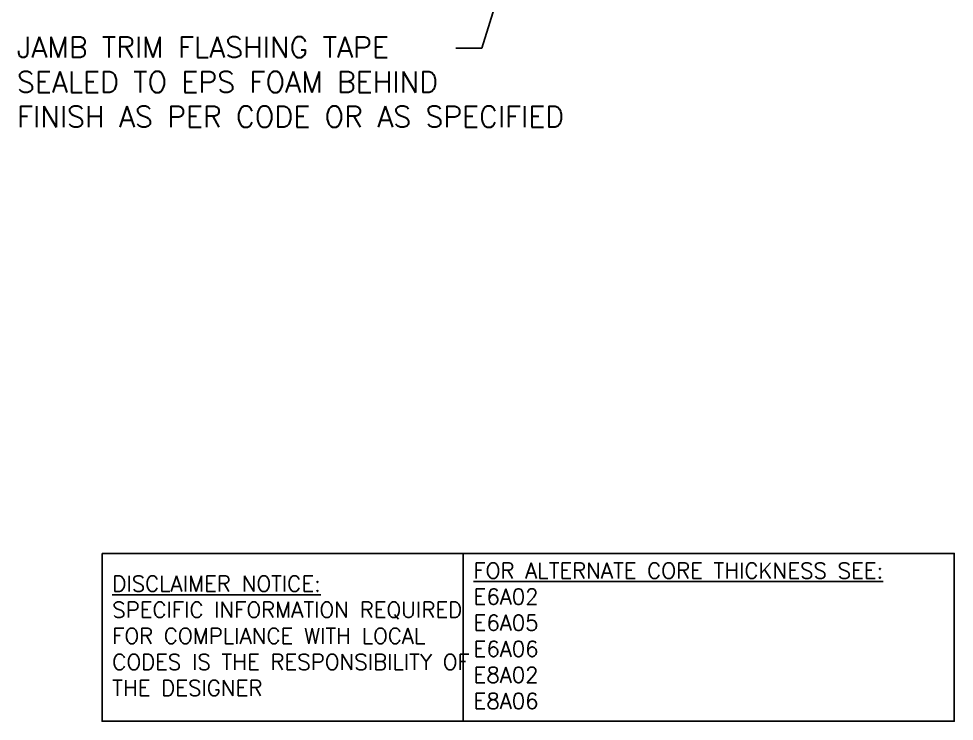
# Model space of a CAD drawing. Header units: inches. Extents: x 47.3 to 95.3, y 146.1 to 211.2.
# Drawn here: x 47.35 to 80.99, y 146.08 to 171.34 of the extents above; entities that cross this region are included whole.
import ezdxf

# ---------------------------------------------------------------- set-up
doc = ezdxf.new("R2010")
doc.units = ezdxf.units.IN
doc.header["$LTSCALE"] = 0.5
doc.header["$MEASUREMENT"] = 0
doc.layers.add('TEXT', color=4, linetype='Continuous')
doc.styles.add('DIM', font='romans.shx', dxfattribs={"width": 0.7})
doc.styles.add('ROMANS', font='romans.shx', dxfattribs={"height": 0.75})
doc.styles.get("Standard").update_dxf_attribs({"font": 'romans.shx', "height": 0.75})
doc.dimstyles.new('ext_12', dxfattribs={"dimscale": 12, "dimtxt": 0.075, "dimasz": 0.09375, "dimexe": 0.09375, "dimexo": 0.0625, "dimgap": 0.0625, "dimtad": 1, "dimdec": 1, "dimzin": 2, "dimdsep": 46, "dimlunit": 4, "dimtxsty": 'DIM', "dimcen": 0.09, "dimdle": 0.09375, "dimclrt": 4, "dimadec": 0, "dimazin": 0, "dimtfac": 1, "dimtdec": 1, "dimtmove": 2, "dimatfit": 3, "dimfxl": 0, "dimfrac": 2, "dimtolj": 1, "dimtzin": 0, "dimarcsym": 0})

msp = doc.modelspace()

# ---------------------------------------------------------------- linework, layer by layer
at = {"layer": 'TEXT'}
msp.add_lwpolyline([(50.3444869, 152.1136919), (63.3279928, 152.1136919), (63.3279928, 146.0756497), (50.3444869, 146.0756497)], close=True, dxfattribs=at)
msp.add_lwpolyline([(63.3279928, 152.1136919), (80.9885251, 152.1136919), (80.9885251, 146.0756497), (63.3279928, 146.0756497)], dxfattribs=at)

# ---------------------------------------------------------------- texts
at = {"layer": 'TEXT', "insert": (47.2830021, 169.0677482), "char_height": 0.75, "width": 25.899379931, "attachment_point": 4, "style": 'ROMANS'}
msp.add_mtext('JAMB TRIM FLASHING TAPE \\PSEALED TO EPS FOAM BEHIND \\PFINISH AS PER CODE OR AS SPECIFIED', dxfattribs=at)
at = {"layer": 'TEXT', "char_height": 0.5625, "attachment_point": 4}
for s, insert, width in [('{\\L\\P\\PFOR ALTERNATE CORE THICKNESS SEE:\\P}E6A02\\PE6A05\\PE6A06\\PE8A02\\PE8A06', (63.7034018, 150.0876323), 23.332952103), ('{\\LDISCLAIMER NOTICE:}\\PSPECIFIC INFORMATION REQUIRED FOR COMPLIANCE WITH LOCAL CODES IS THE RESPONSIBILITY OF THE DESIGNER', (50.7114343, 149.1476025), 14.00235015)]:
    msp.add_mtext(s, dxfattribs=dict(at, insert=insert, width=width))

# ---------------------------------------------------------------- leaders
at = {"layer": 'TEXT'}
msp.add_leader([(69.2098072, 187.3544158), (64.0059665, 170.2789727), (63.0623719, 170.2789727)], dimstyle='ext_12', override={"dimgap": 0.0625, "dimtad": 0}, dxfattribs=at)

doc.saveas('drawing.dxf')
